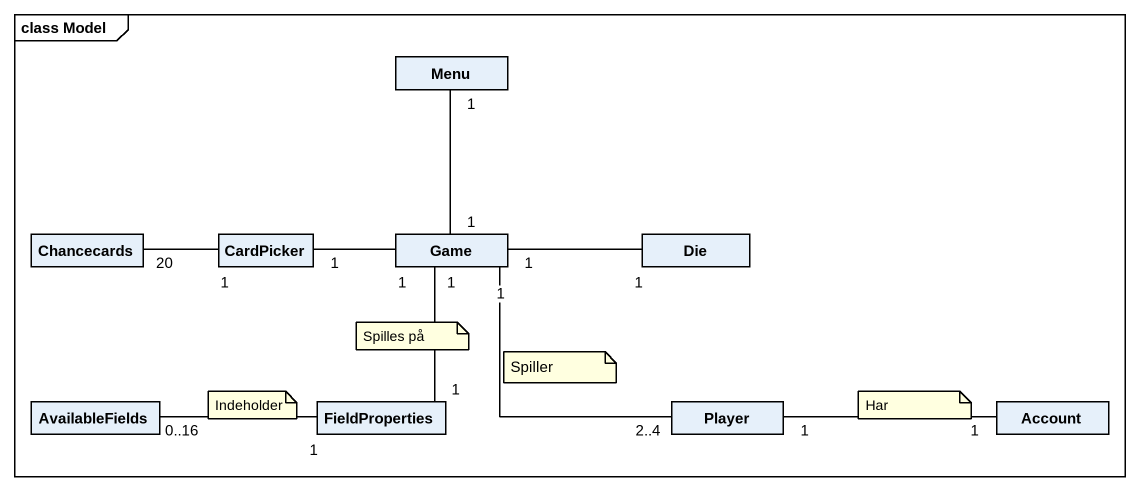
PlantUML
@startuml
mainframe class Model
hide circle
hide empty members
class Menu
class Chancecards
class CardPicker
class Game
class Die
class AvailableFields
class FieldProperties
class Player
class Account
Chancecards "20" -right- "1" CardPicker
CardPicker "1" -right- "1" Game
Game "1" -up- "1" Menu
Game "1" -right- "1" Die
Game "1" -- "1" FieldProperties
FieldProperties "1" -left- "0..16" AvailableFields
Player "2..4" -up- "1" Game
Account "1" -left- "1" Player
note as N1
  Spilles på
end note
note as N2
  Spiller
end note
note as N3
  Indeholder
end note
note as N4
  Har
end note
@enduml
